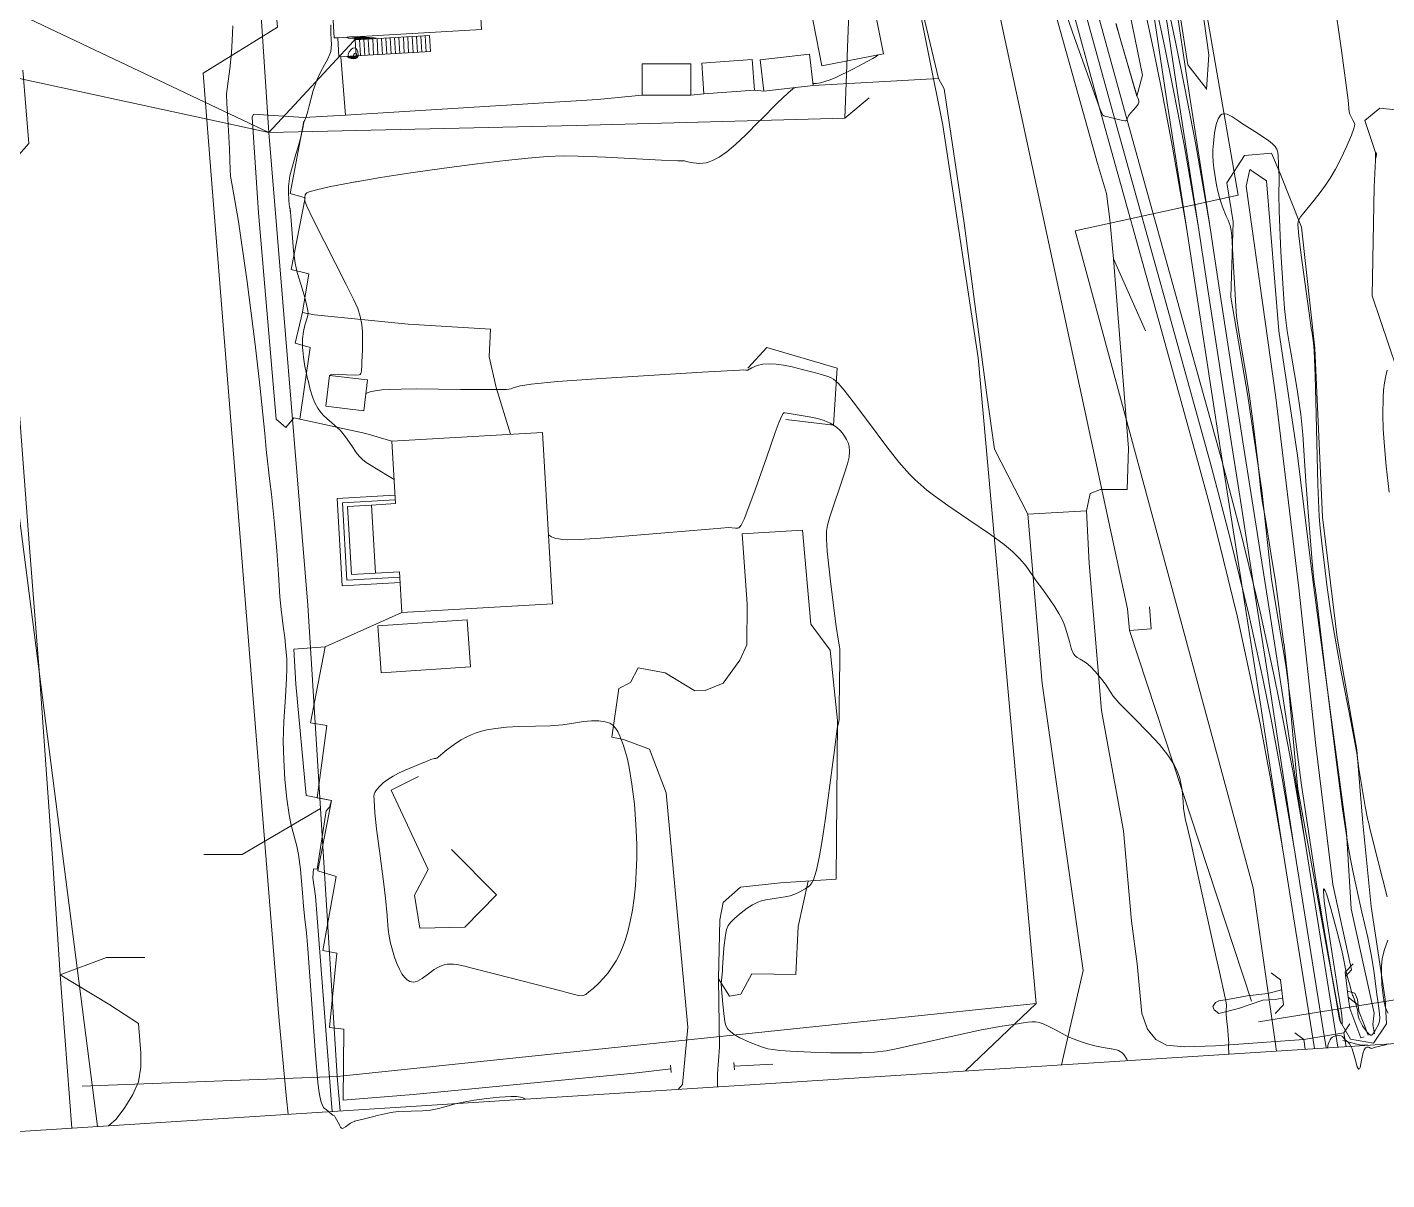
# Model space of a CAD drawing. Header units: metres. Extents: x 1233805 to 1234355, y 654698 to 655114.
# Drawn here: x 1234076.8 to 1234169.8, y 654701.9 to 654780.8 of the extents above; entities that cross this region are included whole.
import ezdxf

# ---------------------------------------------------------------- set-up
doc = ezdxf.new("R2010")
doc.units = ezdxf.units.M

msp = doc.modelspace()

# ---------------------------------------------------------------- linework, layer by layer
at = {"layer": 'ИИ_ВОДОПРОВОДЫ', "lineweight": 0}
msp.add_lwpolyline([(1234081.644, 654705.568), (1234070.764, 654790.266), (1234046.966, 654859.039), (1234040.104, 654881.715), (1234023.378, 655065.709), (1234024.557, 655086.806)], dxfattribs=at)
at = {"layer": 'ИИ_ГИДРОГРАФИЯ', "lineweight": 0, "elevation": 5.191}
msp.add_lwpolyline([(1234167.014, 654715.831), (1234167.412, 654716.284), (1234167.36, 654716.607), (1234166.143, 654722.113), (1234164.976, 654731.638), (1234163.811, 654742.388), (1234162.235, 654755.44), (1234160.213, 654769.898), (1234160.473, 654771.042), (1234161.596, 654770.267), (1234162.446, 654759.987), (1234163.733, 654751.478), (1234164.789, 654742.786), (1234167.084, 654725.711), (1234167.402, 654720.453), (1234168.96, 654713.325), (1234168.888, 654712.54), (1234169.003, 654711.917)], dxfattribs=at)
at = {"layer": 'ИИ_ГИДРОГРАФИЯ', "lineweight": 0}
for points in [[(1234162.636, 654714.927), (1234161.707, 654714.672), (1234160.281, 654714.508), (1234159.199, 654714.309), (1234158.354, 654714.16), (1234158.113, 654714.054), (1234157.929, 654713.784), (1234158.021, 654713.55), (1234158.347, 654713.288), (1234159.688, 654713.628), (1234161.351, 654714.217), (1234162.21, 654714.253), (1234162.706, 654714.343)], [(1234167.135, 654714.817), (1234167.655, 654714.681), (1234167.82, 654714.244), (1234167.929, 654713.464), (1234168.263, 654712.597), (1234168.566, 654711.826)]]:
    msp.add_lwpolyline(points, dxfattribs=at)
at = {"layer": 'ИИ_ГОРИЗОНТАЛИ_ОСН', "lineweight": 0}
for points, elevation in [([(1234151.313, 654780.991), (1234151.555, 654780.164), (1234151.878, 654779.05), (1234152.51, 654776.872), (1234152.759, 654776.037), (1234152.759, 654776.036), (1234152.762, 654776.029), (1234152.807, 654775.932), (1234152.809, 654775.927), (1234152.856, 654775.813), (1234152.874, 654775.711), (1234152.864, 654775.608), (1234152.826, 654775.507), (1234152.716, 654775.35), (1234152.505, 654775.122), (1234152.295, 654774.895), (1234152.17, 654774.706), (1234152.087, 654774.496), (1234152.076, 654774.459), (1234152.044, 654774.394), (1234151.994, 654774.365), (1234151.906, 654774.361), (1234151.762, 654774.383), (1234151.126, 654774.537), (1234150.761, 654774.629), (1234150.606, 654774.663), (1234150.47, 654774.699), (1234150.408, 654774.75), (1234150.237, 654775.135), (1234149.721, 654776.532), (1234148.338, 654780.433), (1234147.777, 654782.101)], 5.5), ([(1234090.907, 654780.868), (1234090.869, 654779.849), (1234090.813, 654779.004), (1234090.699, 654777.91), (1234090.53, 654776.725), (1234090.529, 654776.72), (1234090.471, 654776.219), (1234090.496, 654775.521), (1234090.532, 654774.917), (1234090.665, 654772.452), (1234090.69, 654771.677), (1234090.714, 654771.026), (1234090.755, 654770.581), (1234090.885, 654769.82), (1234091.287, 654767.483), (1234091.89, 654763.342), (1234092.442, 654759.054), (1234092.753, 654756.278), (1234093.084, 654752.98), (1234093.191, 654751.884), (1234093.435, 654749.686), (1234093.537, 654748.825), (1234093.752, 654746.781), (1234093.913, 654744.954), (1234094.019, 654743.348), (1234094.126, 654741.792), (1234094.214, 654740.943), (1234094.356, 654739.797), (1234094.453, 654739.027), (1234094.54, 654738.23), (1234094.587, 654737.558), (1234094.602, 654736.894), (1234094.585, 654736.209), (1234094.5, 654734.962), (1234094.386, 654733.277), (1234094.352, 654731.907), (1234094.381, 654730.645), (1234094.464, 654729.299), (1234094.595, 654727.988), (1234094.758, 654726.876), (1234094.904, 654726.177), (1234095.108, 654725.422), (1234095.29, 654724.749), (1234095.406, 654724.17), (1234095.533, 654723.137), (1234095.659, 654721.542), (1234095.727, 654720.636), (1234095.827, 654719.741), (1234095.937, 654718.816), (1234096.039, 654717.731), (1234096.364, 654713.312), (1234096.568, 654710.46), (1234096.726, 654708.6), (1234096.79, 654708.038), (1234096.855, 654707.633), (1234096.927, 654707.308), (1234097.006, 654707.062), (1234097.108, 654706.857), (1234097.175, 654706.804), (1234097.288, 654706.723), (1234097.459, 654706.578), (1234097.661, 654706.409), (1234097.75, 654706.349), (1234097.816, 654706.325), (1234097.819, 654706.324), (1234097.852, 654706.301), (1234097.914, 654706.195), (1234098.192, 654705.672), (1234098.198, 654705.66), (1234098.27, 654705.531), (1234098.324, 654705.467), (1234098.386, 654705.44), (1234098.46, 654705.45), (1234098.616, 654705.535), (1234098.86, 654705.719), (1234098.944, 654705.786), (1234099.08, 654705.874), (1234099.227, 654705.919), (1234099.236, 654705.921), (1234099.808, 654706.058), (1234100.646, 654706.276), (1234100.696, 654706.289), (1234101.505, 654706.486), (1234101.87, 654706.545), (1234102.231, 654706.583), (1234103.107, 654706.613), (1234103.882, 654706.635), (1234104.424, 654706.686), (1234104.882, 654706.774), (1234105.498, 654706.941), (1234106.122, 654707.112), (1234106.651, 654707.235), (1234107.408, 654707.37), (1234108.273, 654707.487), (1234109.146, 654707.573), (1234109.91, 654707.615), (1234110.303, 654707.612), (1234110.582, 654707.576), (1234110.798, 654707.5), (1234110.882, 654707.438)], 4.5), ([(1234097.599, 654780.93), (1234097.599, 654780.305), (1234097.623, 654779.947), (1234097.626, 654779.917), (1234097.648, 654779.613), (1234097.639, 654779.357), (1234097.598, 654779.108), (1234097.524, 654778.867), (1234097.399, 654778.594), (1234097.178, 654778.193), (1234096.875, 654777.638), (1234096.663, 654777.178), (1234096.404, 654776.43), (1234096.125, 654775.381), (1234096.034, 654775.022), (1234095.921, 654774.639), (1234095.82, 654774.408), (1234095.804, 654774.378), (1234095.746, 654774.149), (1234095.711, 654773.964), (1234095.552, 654773.251), (1234095.348, 654772.505), (1234095.221, 654772.087), (1234094.907, 654771.007), (1234094.813, 654770.593), (1234094.751, 654770.225), (1234094.717, 654769.873), (1234094.706, 654769.507), (1234094.736, 654768.902), (1234094.79, 654768.466), (1234094.814, 654768.287), (1234094.822, 654768.23), (1234094.834, 654768.15), (1234094.834, 654768.144), (1234094.836, 654768.131)], 5), ([(1234098.974, 654780.096), (1234098.974, 654780.096)], 7), ([(1234099.129, 654780.105), (1234099.129, 654780.105)], 5.5), ([(1234099.19, 654780.109), (1234099.19, 654780.109)], 7), ([(1234099.21, 654780.11), (1234099.21, 654780.11)], 7.5), ([(1234099.259, 654780.112), (1234099.261, 654780.112), (1234099.261, 654780.112), (1234099.262, 654780.112), (1234099.263, 654780.112), (1234099.264, 654780.112), (1234099.264, 654780.112), (1234099.265, 654780.112), (1234099.266, 654780.112), (1234099.267, 654780.112), (1234099.266, 654780.113), (1234099.263, 654780.113)], 9), ([(1234099.278, 654780.113), (1234099.259, 654780.111)], 8.5), ([(1234099.314, 654780.112), (1234099.259, 654780.111)], 7.5), ([(1234099.333, 654780.112), (1234099.259, 654780.11)], 7), ([(1234099.351, 654780.112), (1234099.259, 654780.11)], 6.5), ([(1234099.387, 654780.112), (1234099.259, 654780.108)], 5.5), ([(1234099.26, 654780.088), (1234099.3, 654780.087), (1234099.3, 654780.087), (1234099.339, 654780.089), (1234099.366, 654780.091), (1234099.379, 654780.091), (1234099.383, 654780.092), (1234099.418, 654780.093), (1234099.459, 654780.096), (1234099.459, 654780.096), (1234099.473, 654780.098), (1234099.453, 654780.101), (1234099.278, 654780.113)], 8.5), ([(1234099.263, 654780.039), (1234099.379, 654780.036), (1234099.379, 654780.036), (1234099.494, 654780.043), (1234099.571, 654780.047), (1234099.61, 654780.049), (1234099.621, 654780.05), (1234099.725, 654780.056), (1234099.842, 654780.062), (1234099.843, 654780.062), (1234099.885, 654780.068), (1234099.827, 654780.078), (1234099.314, 654780.112)], 7.5), ([(1234099.265, 654780.015), (1234099.418, 654780.011), (1234099.418, 654780.011), (1234099.572, 654780.02), (1234099.673, 654780.026), (1234099.725, 654780.029), (1234099.741, 654780.029), (1234099.879, 654780.037), (1234100.034, 654780.046), (1234100.035, 654780.046), (1234100.091, 654780.053), (1234100.014, 654780.066), (1234099.333, 654780.112)], 7), ([(1234099.266, 654779.99), (1234099.457, 654779.986), (1234099.458, 654779.986), (1234099.649, 654779.997), (1234099.776, 654780.004), (1234099.84, 654780.008), (1234099.86, 654780.009), (1234100.032, 654780.018), (1234100.226, 654780.029), (1234100.227, 654780.029), (1234100.297, 654780.038), (1234100.201, 654780.055), (1234099.351, 654780.112)], 6.5), ([(1234099.269, 654779.942), (1234099.536, 654779.936), (1234099.537, 654779.936), (1234099.804, 654779.951), (1234099.981, 654779.961), (1234100.071, 654779.966), (1234100.098, 654779.967), (1234100.339, 654779.981), (1234100.61, 654779.996), (1234100.611, 654779.996), (1234100.709, 654780.008), (1234100.575, 654780.032), (1234099.964, 654780.086), (1234099.387, 654780.112)], 5.5), ([(1234099.309, 654779.239), (1234099.309, 654779.239)], 6.5), ([(1234098.728, 654778.768), (1234098.827, 654778.679), (1234098.987, 654778.621), (1234099.176, 654778.607), (1234099.312, 654778.634), (1234099.41, 654778.696), (1234099.469, 654778.794), (1234099.472, 654778.811)], 5.5), ([(1234098.901, 654778.778), (1234098.971, 654778.714), (1234099.086, 654778.673), (1234099.221, 654778.663), (1234099.318, 654778.682), (1234099.388, 654778.727), (1234099.431, 654778.797), (1234099.433, 654778.808)], 6.5), ([(1234098.987, 654778.783), (1234099.043, 654778.732), (1234099.135, 654778.699), (1234099.243, 654778.691), (1234099.321, 654778.706), (1234099.378, 654778.742), (1234099.412, 654778.798), (1234099.413, 654778.807)], 7), ([(1234099.073, 654778.788), (1234099.115, 654778.75), (1234099.184, 654778.725), (1234099.266, 654778.719), (1234099.325, 654778.73), (1234099.367, 654778.757), (1234099.392, 654778.799), (1234099.394, 654778.806)], 7.5), ([(1234099.251, 654778.798), (1234099.259, 654778.785), (1234099.311, 654778.774), (1234099.345, 654778.787), (1234099.351, 654778.804)], 8.5), ([(1234099.332, 654778.803), (1234099.333, 654778.802), (1234099.334, 654778.803)], 9), ([(1234135.039, 654778.876), (1234135.029, 654778.864), (1234134.897, 654778.765), (1234134.672, 654778.631), (1234133.311, 654777.895), (1234132.154, 654777.333), (1234131.754, 654777.167), (1234131.399, 654777.043), (1234131.091, 654776.961), (1234130.819, 654776.918), (1234130.581, 654776.92)], 5.5), ([(1234129.397, 654776.64), (1234129.338, 654776.618), (1234129.216, 654776.551), (1234128.862, 654776.261), (1234128.169, 654775.594), (1234126.989, 654774.41), (1234126.913, 654774.332), (1234125.982, 654773.401), (1234125.287, 654772.749), (1234124.687, 654772.243), (1234124.178, 654771.884), (1234123.72, 654771.643), (1234123.495, 654771.559), (1234123.273, 654771.498), (1234123.055, 654771.461), (1234122.839, 654771.446), (1234122.624, 654771.455), (1234122.393, 654771.486), (1234122.033, 654771.565), (1234121.793, 654771.614), (1234121.345, 654771.634), (1234120.22, 654771.675), (1234116.394, 654771.867), (1234115.819, 654771.897), (1234114.531, 654771.954), (1234113.522, 654771.958), (1234112.412, 654771.912), (1234111.11, 654771.81), (1234109.547, 654771.647), (1234107.606, 654771.416), (1234105.352, 654771.124), (1234103.082, 654770.81), (1234100.998, 654770.493), (1234099.334, 654770.193), (1234099.264, 654770.18), (1234099.054, 654770.14), (1234097.501, 654769.837), (1234096.615, 654769.644), (1234096.117, 654769.5), (1234095.976, 654769.438), (1234095.895, 654769.376), (1234095.848, 654769.296), (1234095.847, 654769.294), (1234095.846, 654769.289), (1234095.82, 654769.115), (1234095.831, 654768.892), (1234095.864, 654768.762), (1234095.959, 654768.533), (1234096.4, 654767.611), (1234098.663, 654763.156), (1234098.676, 654763.13), (1234099.18, 654762.127), (1234099.45, 654761.514), (1234099.624, 654760.975), (1234099.726, 654760.422), (1234099.767, 654759.936), (1234099.783, 654759.357), (1234099.774, 654758.691), (1234099.738, 654757.853), (1234099.731, 654757.707), (1234099.728, 654757.646), (1234099.701, 654757.251), (1234099.649, 654757.071), (1234099.604, 654757.019), (1234099.541, 654756.984), (1234099.325, 654756.959), (1234098.681, 654756.99), (1234098.122, 654757.021), (1234097.795, 654757.019), (1234097.6, 654756.981), (1234097.546, 654756.948)], 5.5), ([(1234166.778, 654712.561), (1234166.706, 654712.631), (1234166.696, 654712.645), (1234166.694, 654712.647), (1234166.639, 654712.752), (1234166.584, 654712.975), (1234166.415, 654713.961), (1234166.415, 654713.961), (1234165.95, 654716.543), (1234165.871, 654716.982), (1234164.245, 654725.925), (1234163.794, 654728.412), (1234163.76, 654728.651), (1234163.622, 654730.102), (1234163.183, 654734.902), (1234163.078, 654736.054), (1234162.984, 654737.077), (1234162.808, 654738.505), (1234162.803, 654738.545), (1234162.801, 654738.561), (1234162.213, 654742.843), (1234161.913, 654744.79), (1234161.554, 654746.973), (1234161.315, 654748.362), (1234161.311, 654748.384), (1234161.219, 654749.017), (1234161.14, 654749.742), (1234161.004, 654751.016), (1234160.721, 654753.477), (1234160.444, 654755.525), (1234160.217, 654756.96), (1234159.9, 654758.813), (1234159.709, 654759.927), (1234159.559, 654760.981), (1234159.483, 654762.056), (1234159.482, 654762.085), (1234159.313, 654765.161), (1234159.311, 654765.183), (1234159.311, 654765.19), (1234159.237, 654766.485), (1234159.19, 654766.859), (1234159.111, 654767.203), (1234158.981, 654767.563), (1234158.856, 654767.847), (1234158.592, 654768.469), (1234158.406, 654769.017), (1234158.293, 654769.453), (1234158.187, 654769.958), (1234158.009, 654771.114), (1234157.962, 654771.58), (1234157.941, 654771.976), (1234157.945, 654772.377), (1234157.972, 654772.832), (1234158.052, 654773.539), (1234158.162, 654774.1), (1234158.302, 654774.504), (1234158.382, 654774.646), (1234158.468, 654774.748), (1234158.559, 654774.809), (1234158.662, 654774.839), (1234158.779, 654774.838), (1234158.912, 654774.807), (1234159.227, 654774.656), (1234159.717, 654774.336), (1234159.9, 654774.212), (1234160.802, 654773.626), (1234161.738, 654773.012), (1234162.015, 654772.797), (1234162.194, 654772.613), (1234162.305, 654772.432), (1234162.37, 654772.217), (1234162.406, 654771.917), (1234162.42, 654771.47), (1234162.425, 654771.241), (1234162.445, 654770.964), (1234162.466, 654770.541), (1234162.462, 654770.307), (1234162.452, 654769.358), (1234162.476, 654768.19), (1234162.596, 654765.411), (1234162.766, 654762.518), (1234162.844, 654761.52), (1234162.926, 654760.732), (1234163.029, 654759.992), (1234163.187, 654759.042), (1234163.299, 654758.409), (1234163.712, 654755.993), (1234163.961, 654754.269), (1234164.099, 654752.894), (1234164.215, 654751.101), (1234164.298, 654749.703), (1234164.475, 654747.317), (1234164.74, 654744.201), (1234164.852, 654742.98), (1234164.912, 654742.507), (1234164.928, 654742.408), (1234165.097, 654741.202), (1234165.257, 654739.804), (1234165.565, 654737.111), (1234166.324, 654731.008), (1234166.808, 654727.303), (1234167.17, 654724.876), (1234167.35, 654723.846), (1234167.547, 654722.834), (1234168.039, 654720.633), (1234168.135, 654720.228), (1234168.536, 654718.492), (1234168.788, 654717.218), (1234168.968, 654716.071), (1234169.159, 654714.592), (1234169.212, 654714.164), (1234169.305, 654713.47), (1234169.359, 654713.007), (1234169.341, 654712.769), (1234169.261, 654712.54), (1234169.064, 654712.181), (1234169.029, 654712.123), (1234168.971, 654712.018), (1234168.936, 654711.955), (1234168.858, 654711.851), (1234168.788, 654711.805), (1234168.717, 654711.817), (1234168.627, 654711.886), (1234168.625, 654711.887), (1234168.62, 654711.892), (1234168.501, 654712.02), (1234168.43, 654712.114), (1234168.305, 654712.274), (1234168.266, 654712.316), (1234168.169, 654712.45), (1234167.949, 654712.901), (1234167.897, 654713.036), (1234167.876, 654713.152), (1234167.863, 654713.271), (1234167.843, 654713.445), (1234167.785, 654713.704), (1234167.624, 654714.23), (1234167.526, 654714.489), (1234167.497, 654714.559), (1234167.426, 654714.807), (1234167.425, 654714.808), (1234167.285, 654715.333), (1234167.242, 654715.473), (1234167.064, 654716.117), (1234166.825, 654717.279), (1234166.824, 654717.283), (1234166.744, 654717.7), (1234166.419, 654718.947), (1234166.004, 654720.475), (1234165.722, 654721.408), (1234165.623, 654721.677), (1234165.553, 654721.811), (1234165.528, 654721.827), (1234165.511, 654721.809), (1234165.5, 654721.671), (1234165.56, 654720.985), (1234165.73, 654719.723), (1234166.419, 654715.339), (1234166.469, 654715.029), (1234166.74, 654713.338), (1234166.791, 654712.919), (1234166.786, 654712.838), (1234166.779, 654712.71), (1234166.782, 654712.641), (1234166.778, 654712.561)], 5.5), ([(1234169.121, 654772.106), (1234169.095, 654772.217), (1234169.075, 654772.211), (1234169.061, 654772.161), (1234169.054, 654771.95), (1234169.075, 654771.802), (1234169.107, 654771.902), (1234169.121, 654772.106)], 6.5), ([(1234094.832, 654768.392), (1234094.872, 654767.839), (1234095.061, 654765.466), (1234095.162, 654764.621), (1234095.307, 654763.977), (1234095.549, 654763.191), (1234095.779, 654762.447), (1234095.919, 654761.918), (1234096.038, 654761.374), (1234096.064, 654761.173), (1234096.007, 654760.955), (1234096.005, 654760.948), (1234095.834, 654760.382), (1234095.727, 654759.947), (1234095.661, 654759.448), (1234095.673, 654758.873), (1234095.737, 654758.194), (1234095.824, 654757.558), (1234095.911, 654757.173), (1234096.022, 654756.723), (1234096.05, 654756.599), (1234096.197, 654755.978), (1234096.346, 654755.486), (1234096.518, 654755.061), (1234096.71, 654754.707), (1234096.879, 654754.472), (1234097.085, 654754.238), (1234097.331, 654754.001), (1234097.681, 654753.699), (1234098.238, 654753.197), (1234098.608, 654752.756), (1234099.032, 654752.126), (1234099.332, 654751.675), (1234099.542, 654751.414), (1234099.766, 654751.193), (1234100.023, 654750.991), (1234100.357, 654750.776), (1234100.737, 654750.553), (1234101.718, 654749.971), (1234101.933, 654749.836)], 5), ([(1234100.01, 654755.717), (1234100.295, 654755.818), (1234100.639, 654755.892), (1234101.087, 654755.949), (1234101.643, 654755.988), (1234102.428, 654756.012), (1234103.463, 654756.021), (1234106.47, 654755.992), (1234107.253, 654755.981), (1234108.345, 654755.975), (1234108.891, 654755.989), (1234108.915, 654755.991), (1234109.055, 654755.988), (1234109.221, 654755.98), (1234109.628, 654755.989), (1234109.934, 654756.038), (1234110.084, 654756.089), (1234110.319, 654756.169), (1234110.578, 654756.234), (1234111.298, 654756.35), (1234113.1, 654756.52), (1234116.442, 654756.752), (1234123.001, 654757.169), (1234125.557, 654757.316), (1234125.855, 654757.323), (1234125.992, 654757.31), (1234126.019, 654757.303), (1234126.114, 654757.295), (1234126.139, 654757.312), (1234126.409, 654757.472), (1234126.769, 654757.62), (1234127.158, 654757.709), (1234127.592, 654757.743), (1234128.068, 654757.722), (1234128.56, 654757.653), (1234129.157, 654757.532), (1234129.855, 654757.362), (1234130.766, 654757.115), (1234131.076, 654757.029), (1234131.167, 654757.004), (1234131.672, 654756.85), (1234131.839, 654756.775), (1234131.99, 654756.684), (1234132.146, 654756.562), (1234132.311, 654756.406), (1234132.721, 654755.936), (1234133.342, 654755.136), (1234134.372, 654753.748), (1234135.628, 654752.061), (1234136.465, 654751.001), (1234137.186, 654750.196), (1234137.561, 654749.824), (1234137.955, 654749.464), (1234138.378, 654749.107), (1234138.838, 654748.745), (1234139.798, 654748.051), (1234141.245, 654747.068), (1234142.735, 654746.054), (1234143.663, 654745.372), (1234144.247, 654744.879), (1234144.738, 654744.391), (1234145.158, 654743.891), (1234145.629, 654743.233), (1234145.857, 654742.904), (1234146.297, 654742.3), (1234146.788, 654741.624), (1234147.13, 654741.12), (1234147.409, 654740.664), (1234147.625, 654740.25), (1234147.763, 654739.931), (1234147.887, 654739.587), (1234148.124, 654738.741), (1234148.242, 654738.298), (1234148.336, 654738.038), (1234148.422, 654737.886), (1234148.528, 654737.762), (1234148.659, 654737.659), (1234148.86, 654737.542), (1234149.092, 654737.407), (1234149.278, 654737.277), (1234149.564, 654737.026), (1234149.895, 654736.683), (1234150.255, 654736.263), (1234150.587, 654735.832), (1234150.92, 654735.314), (1234151.11, 654735.013), (1234151.53, 654734.529), (1234152.446, 654733.607), (1234152.538, 654733.516), (1234153.541, 654732.506), (1234154.279, 654731.693), (1234154.863, 654730.958), (1234155.093, 654730.622), (1234155.283, 654730.306), (1234155.424, 654730.033), (1234155.545, 654729.755), (1234155.646, 654729.47), (1234155.729, 654729.177), (1234155.84, 654728.567), (1234155.904, 654727.79), (1234155.936, 654727.341), (1234156.042, 654726.626), (1234156.266, 654725.706), (1234156.437, 654725.039), (1234156.827, 654723.221), (1234157.219, 654721.346), (1234158.167, 654717.125), (1234158.388, 654716.157), (1234158.779, 654714.379), (1234158.788, 654714.334), (1234158.8, 654714.276), (1234158.862, 654713.888), (1234158.851, 654713.462), (1234158.85, 654713.446), (1234158.845, 654713.24), (1234158.864, 654712.958), (1234158.95, 654712.158), (1234158.991, 654711.793), (1234159.026, 654711.274), (1234159.015, 654711.21), (1234158.997, 654711.011), (1234159.032, 654710.547), (1234159.035, 654710.518)], 5.5), ([(1234169.854, 654757.308), (1234169.76, 654756.909), (1234169.681, 654756.449), (1234169.62, 654755.948), (1234169.579, 654755.412), (1234169.553, 654754.263), (1234169.587, 654753.263), (1234169.67, 654752.09), (1234169.801, 654750.745), (1234170.004, 654748.969)], 6.5), ([(1234112.494, 654746.044), (1234112.707, 654745.915), (1234112.929, 654745.823), (1234113.173, 654745.757), (1234113.45, 654745.715), (1234113.773, 654745.695), (1234114.602, 654745.712), (1234116.054, 654745.817), (1234122.665, 654746.363), (1234123.754, 654746.457), (1234124.797, 654746.535), (1234125.287, 654746.5), (1234125.359, 654746.492), (1234125.444, 654746.492), (1234125.512, 654746.522), (1234125.585, 654746.593), (1234125.665, 654746.709), (1234125.869, 654747.116), (1234126.14, 654747.777), (1234126.632, 654749.116), (1234127.424, 654751.376), (1234128.008, 654753.043), (1234128.272, 654753.761), (1234128.444, 654754.171), (1234128.553, 654754.352), (1234128.598, 654754.383), (1234128.652, 654754.387), (1234128.821, 654754.358), (1234129.497, 654754.247), (1234129.631, 654754.229), (1234130.334, 654754.121), (1234130.884, 654754.002), (1234131.361, 654753.855), (1234131.76, 654753.681), (1234131.995, 654753.543), (1234132.213, 654753.383), (1234132.414, 654753.202), (1234132.594, 654753.003), (1234132.751, 654752.789), (1234132.881, 654752.563), (1234132.982, 654752.33), (1234133.05, 654752.097), (1234133.092, 654751.736), (1234133.057, 654751.346), (1234132.947, 654750.892), (1234132.716, 654750.185), (1234132.692, 654750.115), (1234131.742, 654747.265), (1234131.579, 654746.713), (1234131.513, 654746.285), (1234131.508, 654745.744), (1234131.565, 654744.935), (1234131.809, 654742.666), (1234132.174, 654739.767), (1234132.321, 654738.762), (1234132.403, 654738.373), (1234132.405, 654738.37), (1234132.418, 654738.252), (1234132.413, 654737.699), (1234132.411, 654737.499), (1234132.378, 654734.262), (1234132.381, 654733.404), (1234132.381, 654733.379), (1234132.358, 654733.305), (1234132.345, 654733.274), (1234132.251, 654732.782), (1234132.053, 654731.307), (1234131.947, 654730.47), (1234131.426, 654726.504), (1234131.22, 654725.125), (1234131.041, 654724.078), (1234130.827, 654723.102), (1234130.72, 654722.739), (1234130.61, 654722.448), (1234130.499, 654722.23), (1234130.378, 654722.062), (1234130.242, 654721.935), (1234130.055, 654721.815), (1234129.692, 654721.621), (1234129.355, 654721.47), (1234129.019, 654721.354), (1234128.682, 654721.27), (1234128.098, 654721.182), (1234127.357, 654721.066), (1234127.074, 654720.993), (1234126.818, 654720.904), (1234126.458, 654720.731), (1234126.078, 654720.493), (1234125.68, 654720.193), (1234125.235, 654719.808), (1234124.956, 654719.537), (1234124.795, 654719.312), (1234124.68, 654719.033), (1234124.595, 654718.651), (1234124.492, 654717.781), (1234124.397, 654716.411), (1234124.387, 654716.241), (1234124.326, 654715.532), (1234124.325, 654715.528), (1234124.313, 654715.369), (1234124.333, 654714.978), (1234124.419, 654713.944), (1234124.511, 654713.083), (1234124.56, 654712.757), (1234124.612, 654712.536), (1234124.677, 654712.377), (1234124.772, 654712.234), (1234124.916, 654712.077), (1234125.094, 654711.929), (1234125.312, 654711.782), (1234125.574, 654711.637), (1234126.285, 654711.315), (1234127.142, 654710.993), (1234127.494, 654710.888), (1234127.837, 654710.824), (1234128.309, 654710.774), (1234129.046, 654710.726), (1234130.435, 654710.66), (1234131.789, 654710.616), (1234132.959, 654710.601), (1234133.92, 654710.613), (1234134.799, 654710.661), (1234135.591, 654710.752), (1234136.378, 654710.892), (1234137.492, 654711.142), (1234137.628, 654711.173), (1234140.235, 654711.771), (1234141.999, 654712.152), (1234143.356, 654712.408), (1234144.605, 654712.601), (1234144.816, 654712.63), (1234145.28, 654712.696), (1234145.282, 654712.696), (1234145.558, 654712.725), (1234145.811, 654712.719), (1234146.067, 654712.677), (1234146.323, 654712.6), (1234146.682, 654712.439), (1234147.219, 654712.146), (1234148.044, 654711.707), (1234148.446, 654711.532), (1234148.885, 654711.37), (1234149.36, 654711.221), (1234149.868, 654711.087), (1234150.432, 654710.965), (1234150.989, 654710.884), (1234151, 654710.882), (1234151.346, 654710.818), (1234151.482, 654710.766), (1234151.606, 654710.696), (1234151.726, 654710.603), (1234151.84, 654710.487), (1234152.052, 654710.183), (1234152.107, 654710.074)], 5), ([(1234101.697, 654718.113), (1234101.821, 654717.621), (1234101.967, 654717.144), (1234102.127, 654716.71), (1234102.297, 654716.33), (1234102.47, 654716.018), (1234102.646, 654715.772), (1234102.823, 654715.594), (1234103, 654715.486), (1234103.12, 654715.452), (1234103.246, 654715.444), (1234103.381, 654715.464), (1234103.526, 654715.512), (1234103.846, 654715.684), (1234104.294, 654716.011), (1234104.682, 654716.298), (1234104.966, 654716.471), (1234105.157, 654716.557), (1234105.354, 654716.62), (1234105.559, 654716.661), (1234105.772, 654716.679), (1234105.989, 654716.676), (1234106.219, 654716.652), (1234106.772, 654716.532), (1234106.779, 654716.53), (1234107.265, 654716.406), (1234108.8, 654716.015), (1234113.44, 654714.819), (1234113.755, 654714.737), (1234114.537, 654714.537), (1234114.743, 654714.501), (1234114.873, 654714.521), (1234115.038, 654714.606), (1234115.264, 654714.768), (1234115.554, 654715.011), (1234115.924, 654715.355), (1234116.258, 654715.71), (1234116.568, 654716.086), (1234116.853, 654716.483), (1234117.113, 654716.903), (1234117.346, 654717.342), (1234117.554, 654717.802), (1234117.735, 654718.28), (1234117.925, 654718.904), (1234118.091, 654719.598), (1234118.232, 654720.358), (1234118.348, 654721.178), (1234118.437, 654722.055), (1234118.497, 654722.973), (1234118.528, 654723.92), (1234118.529, 654724.875), (1234118.479, 654726.236), (1234118.369, 654727.613), (1234118.2, 654728.982), (1234117.983, 654730.255), (1234117.866, 654730.796), (1234117.749, 654731.248), (1234117.629, 654731.622), (1234117.477, 654732.005), (1234117.426, 654732.13), (1234117.388, 654732.223), (1234117.232, 654732.581), (1234117.084, 654732.824), (1234116.905, 654733.013), (1234116.691, 654733.151), (1234116.362, 654733.26), (1234115.941, 654733.319), (1234115.44, 654733.323), (1234114.896, 654733.272), (1234114.35, 654733.178), (1234113.482, 654733.037), (1234112.613, 654732.968), (1234111.611, 654732.946), (1234110.474, 654732.923), (1234109.631, 654732.878), (1234108.9, 654732.802), (1234108.277, 654732.693), (1234107.91, 654732.601), (1234107.551, 654732.487), (1234107.199, 654732.35), (1234106.856, 654732.193), (1234106.523, 654732.015), (1234106.196, 654731.814), (1234105.875, 654731.592), (1234105.535, 654731.331), (1234104.976, 654730.856), (1234104.859, 654730.757), (1234104.8, 654730.733), (1234104.733, 654730.737), (1234104.685, 654730.741), (1234104.451, 654730.661), (1234104.038, 654730.498), (1234103.909, 654730.448), (1234102.692, 654729.953), (1234102.234, 654729.739), (1234101.86, 654729.54), (1234101.507, 654729.315), (1234101.191, 654729.071), (1234100.916, 654728.81), (1234100.688, 654728.537), (1234100.609, 654728.419), (1234100.569, 654728.329), (1234100.558, 654728.097), (1234100.562, 654728.011), (1234100.566, 654727.892), (1234100.615, 654727.02), (1234100.728, 654725.937), (1234100.979, 654724.071), (1234101.217, 654722.318), (1234101.353, 654721.178), (1234101.457, 654719.997), (1234101.459, 654719.96), (1234101.539, 654719.053), (1234101.606, 654718.576), (1234101.697, 654718.113)], 5)]:
    msp.add_lwpolyline(points, dxfattribs=dict(at, elevation=elevation))
at = {"layer": 'ИИ_ГОРИЗОНТАЛИ_УТОЛЩ', "lineweight": 0}
for points, elevation in [([(1234166.194, 654783.011), (1234166.761, 654779.015), (1234167.187, 654775.779), (1234167.238, 654775.233), (1234167.265, 654774.966), (1234167.305, 654774.809), (1234167.51, 654774.408), (1234167.602, 654774.243), (1234167.645, 654774.124), (1234167.635, 654773.991), (1234167.568, 654773.773), (1234167.415, 654773.384), (1234167.057, 654772.544), (1234166.693, 654771.766), (1234166.329, 654771.065), (1234165.969, 654770.447), (1234165.647, 654769.957), (1234165.282, 654769.451), (1234164.876, 654768.932), (1234164.367, 654768.322), (1234164.151, 654768.065), (1234163.932, 654767.786), (1234163.815, 654767.598), (1234163.766, 654767.45), (1234163.759, 654767.263), (1234163.815, 654766.5), (1234163.974, 654765.18), (1234164.693, 654760.041), (1234164.698, 654760.005), (1234164.812, 654759.185), (1234164.866, 654758.653), (1234164.931, 654756.915), (1234164.973, 654755.206), (1234165.123, 654749.49), (1234165.219, 654747.297), (1234165.283, 654746.493), (1234165.387, 654745.48), (1234165.754, 654742.442), (1234165.958, 654741.008), (1234166.179, 654739.61), (1234166.682, 654736.792), (1234167.393, 654733.172), (1234167.443, 654732.924), (1234167.746, 654731.363), (1234167.746, 654731.358), (1234167.775, 654731.116), (1234167.93, 654730.061), (1234168.355, 654727.461), (1234168.543, 654726.526), (1234168.556, 654726.473), (1234168.618, 654726.184), (1234168.643, 654726.062), (1234168.938, 654724.867), (1234169.863, 654721.267)], 6), ([(1234099.369, 654780.112), (1234098.892, 654780.1), (1234098.735, 654780.08), (1234098.676, 654780.057), (1234098.803, 654780.014), (1234099.157, 654779.969), (1234099.497, 654779.961), (1234099.497, 654779.961), (1234099.726, 654779.974), (1234099.879, 654779.982), (1234099.956, 654779.987), (1234099.979, 654779.988), (1234100.186, 654780), (1234100.418, 654780.012), (1234100.419, 654780.012), (1234100.503, 654780.023), (1234100.388, 654780.043), (1234099.863, 654780.09), (1234099.369, 654780.112)], 6), ([(1234099.296, 654780.113), (1234099.062, 654780.094), (1234099.225, 654780.064), (1234099.339, 654780.062), (1234099.339, 654780.062), (1234099.417, 654780.066), (1234099.468, 654780.069), (1234099.494, 654780.07), (1234099.502, 654780.071), (1234099.572, 654780.075), (1234099.65, 654780.079), (1234099.651, 654780.079), (1234099.679, 654780.083), (1234099.64, 654780.089), (1234099.296, 654780.113)], 8), ([(1234098.787, 654778.871), (1234098.814, 654778.773), (1234098.899, 654778.697), (1234099.037, 654778.647), (1234099.199, 654778.635), (1234099.315, 654778.658), (1234099.399, 654778.712), (1234099.45, 654778.796), (1234099.468, 654778.91), (1234099.447, 654779.081), (1234099.387, 654779.233), (1234099.305, 654779.326), (1234099.208, 654779.353), (1234099.121, 654779.328), (1234099.023, 654779.264), (1234098.859, 654779.073), (1234098.806, 654778.965), (1234098.787, 654778.871)], 6), ([(1234099.149, 654778.826), (1234099.158, 654778.793), (1234099.187, 654778.767), (1234099.288, 654778.746), (1234099.356, 654778.772), (1234099.379, 654778.839), (1234099.352, 654778.948), (1234099.324, 654778.98), (1234099.291, 654778.989), (1234099.229, 654778.959), (1234099.174, 654778.894), (1234099.149, 654778.826)], 8), ([(1234169.898, 654718.323), (1234169.652, 654717.611), (1234169.52, 654717.034), (1234169.469, 654716.528), (1234169.463, 654715.945), (1234169.501, 654715.289), (1234169.585, 654714.526), (1234169.652, 654714.065), (1234169.717, 654713.767), (1234169.805, 654713.53), (1234169.931, 654713.309)], 6), ([(1234169.939, 654711.228), (1234169.742, 654711.156), (1234169.161, 654711.007), (1234169.066, 654710.985), (1234168.785, 654710.907), (1234168.777, 654710.903), (1234168.725, 654710.932), (1234168.724, 654710.933), (1234168.66, 654710.976), (1234168.574, 654711.002), (1234168.465, 654710.999), (1234168.373, 654710.937), (1234168.293, 654710.813), (1234168.224, 654710.626), (1234168.113, 654710.11), (1234168.002, 654709.607), (1234167.956, 654709.502), (1234167.911, 654709.478), (1234167.866, 654709.529), (1234167.813, 654709.653), (1234167.662, 654710.182), (1234167.46, 654710.872), (1234167.375, 654711.072), (1234167.28, 654711.231), (1234167.176, 654711.352), (1234167.048, 654711.452), (1234166.995, 654711.49), (1234166.887, 654711.62), (1234166.796, 654711.729), (1234166.714, 654711.77), (1234166.607, 654711.791), (1234166.343, 654711.77), (1234166.221, 654711.734), (1234166.121, 654711.68), (1234166.033, 654711.601), (1234165.955, 654711.497), (1234165.887, 654711.365), (1234165.828, 654711.204), (1234165.773, 654710.949)], 6)]:
    msp.add_lwpolyline(points, dxfattribs=dict(at, elevation=elevation))
at = {"layer": 'ИИ_ДОРОГИ_АД', "lineweight": 0}
for points in [[(1234130.598, 654776.779), (1234139.176, 654777.253), (1234135.701, 654791.83), (1234125.492, 654834.699), (1234118.559, 654832.98), (1234117.581, 654833.58), (1234117.09, 654834.136), (1234116.918, 654834.408), (1234116.673, 654835.145), (1234116.789, 654836.165), (1234117.409, 654836.901), (1234123.319, 654838.39), (1234123.067, 654839.187)], [(1234105.788, 654817.623), (1234105.723, 654818.322), (1234105.4, 654818.508), (1234095.454, 654817.832), (1234095.431, 654817.476), (1234089.084, 654816.977), (1234087.13, 654816.847), (1234086.817, 654816.585), (1234086.504, 654816.098), (1234086.134, 654815.117), (1234085.973, 654814.154), (1234086.052, 654811.883), (1234086.618, 654805.745), (1234090.002, 654804.355), (1234092.001, 654803.554), (1234093.341, 654787.652), (1234093.949, 654780.762), (1234088.881, 654777.62), (1234089.488, 654769.788), (1234091.689, 654742.45), (1234094.052, 654713.066), (1234094.563, 654707.467), (1234094.695, 654706.402)], [(1234146.516, 654784.081), (1234150.041, 654771.441), (1234150.666, 654769.382), (1234150.897, 654767.608), (1234151.142, 654764.927), (1234152.168, 654751.971), (1234152.086, 654749.149), (1234150.241, 654749.149), (1234149.545, 654748.878), (1234149.287, 654747.691), (1234149.485, 654744.069), (1234150.31, 654734.021), (1234151.83, 654725.792), (1234152.363, 654719.609), (1234152.756, 654716.684), (1234153.087, 654713.292), (1234153.459, 654712.216), (1234154.038, 654711.513), (1234154.765, 654711.141), (1234155.983, 654711.024), (1234158.109, 654711.076), (1234164.149, 654711.529)], [(1234098.283, 654778.742), (1234098.619, 654774.739)], [(1234082.405, 654705.616), (1234082.915, 654706.073), (1234083.522, 654706.857), (1234084.066, 654707.746), (1234084.445, 654708.618), (1234084.622, 654709.63), (1234084.622, 654710.594), (1234084.458, 654712.604), (1234082.497, 654713.884), (1234079.091, 654715.935), (1234078.592, 654723.592), (1234077.663, 654736.768), (1234077.005, 654745.182), (1234075.072, 654770.692), (1234076.943, 654772.813), (1234076.537, 654777.828)], [(1234147.575, 654709.785), (1234149.076, 654716.233), (1234146.255, 654735.876), (1234145.292, 654747.45), (1234143.005, 654751.909), (1234142.493, 654755.437), (1234140.924, 654767.353), (1234139.563, 654776.558), (1234139.176, 654777.253)], [(1234101.782, 654752.455), (1234100.002, 654752.967), (1234095.074, 654754.034), (1234094.538, 654753.386), (1234093.864, 654753.947), (1234092.654, 654768.061), (1234092.22, 654774.618), (1234092.32, 654774.807), (1234095.77, 654774.582), (1234098.619, 654774.739), (1234115.837, 654775.829), (1234118.913, 654776.109)], [(1234122.234, 654776.109), (1234123.13, 654776.211)], [(1234126.576, 654776.453), (1234127.231, 654776.389)], [(1234145.292, 654747.45), (1234149.287, 654747.691)], [(1234121.354, 654708.107), (1234121.662, 654708.43), (1234122.02, 654712.373), (1234120.553, 654728.402), (1234119.396, 654731.38), (1234117.632, 654732.047), (1234116.822, 654732.19), (1234117.299, 654735.526), (1234118.109, 654735.938), (1234118.633, 654736.949), (1234120.467, 654736.612), (1234122.507, 654735.377), (1234123.218, 654735.396), (1234124.435, 654735.901), (1234125.58, 654737.475), (1234126.067, 654738.505), (1234126.074, 654741.307), (1234125.744, 654746.1), (1234129.879, 654746.37), (1234130.448, 654739.929), (1234131.767, 654738.161), (1234132.252, 654733.35), (1234132.162, 654722.476), (1234128.357, 654722.236), (1234125.631, 654721.936), (1234124.432, 654720.888), (1234124.216, 654719.705), (1234124.126, 654715.66), (1234124.181, 654710.999), (1234124.049, 654709.159), (1234124.062, 654708.281)], [(1234097.703, 654706.595), (1234097.625, 654707.441), (1234096.559, 654721.323), (1234096.37, 654722.568), (1234096.432, 654723.204), (1234096.677, 654723.174), (1234097.285, 654727.159), (1234097.519, 654727.417), (1234097.641, 654727.859), (1234095.923, 654728.202), (1234095.222, 654735.829), (1234095.075, 654738.226), (1234097.227, 654738.387)], [(1234079.091, 654715.935), (1234079.892, 654705.455)], [(1234166.822, 654711.461), (1234167.956, 654711.147), (1234168.526, 654711.125)]]:
    msp.add_lwpolyline(points, dxfattribs=at)
at = {"layer": 'ИИ_ДОРОГИ_ЖД', "lineweight": 0}
for points in [[(1234089.923, 655090.698), (1234092.962, 655075.716), (1234104.169, 655021.454), (1234108.349, 655001.523), (1234113.329, 654978.025), (1234118.838, 654952.19), (1234121.851, 654938.176), (1234125.471, 654921.436), (1234130.173, 654899.773), (1234133.97, 654882.279), (1234136.006, 654873.053), (1234138.723, 654860.605), (1234141.092, 654849.852), (1234142.897, 654841.711), (1234146.507, 654824.539), (1234147.514, 654819.331), (1234148.75, 654812.755), (1234149.915, 654806.102), (1234151.462, 654797.135), (1234152.708, 654789.316), (1234153.481, 654784.246), (1234154.037, 654780.73), (1234154.77, 654775.879), (1234156.141, 654767.076)], [(1234090.712, 655090.808), (1234093.741, 655075.876), (1234104.948, 655021.616), (1234109.127, 655001.687), (1234114.106, 654978.19), (1234119.616, 654952.357), (1234126.248, 654921.604), (1234130.95, 654899.942), (1234134.747, 654882.449), (1234136.783, 654873.223), (1234139.499, 654860.776), (1234141.869, 654850.023), (1234143.675, 654841.878), (1234147.286, 654824.697), (1234148.295, 654819.48), (1234149.532, 654812.897), (1234150.698, 654806.239), (1234152.247, 654797.266), (1234153.494, 654789.439), (1234154.266, 654784.368), (1234154.823, 654780.852), (1234155.556, 654775.999), (1234156.926, 654767.199)], [(1234091.501, 655090.918), (1234094.52, 655076.035), (1234105.726, 655021.778), (1234109.905, 655001.851), (1234114.884, 654978.356), (1234120.393, 654952.523), (1234127.025, 654921.772), (1234131.726, 654900.11), (1234135.523, 654882.619), (1234137.559, 654873.394), (1234140.276, 654860.946), (1234142.645, 654850.195), (1234144.452, 654842.046), (1234148.065, 654824.854), (1234149.076, 654819.629), (1234150.314, 654813.039), (1234151.481, 654806.375), (1234153.031, 654797.396), (1234154.279, 654789.561), (1234155.052, 654784.49), (1234155.608, 654780.973), (1234156.342, 654776.12), (1234157.71, 654767.332)], [(1234115.345, 654933.295), (1234123.96, 654892.334), (1234127.117, 654878.774), (1234131.214, 654865.054), (1234132.49, 654860.512), (1234134.003, 654855.173), (1234139.822, 654834.577), (1234145.299, 654815.09), (1234150.807, 654794.72), (1234152.267, 654789.42), (1234153.005, 654786.618), (1234153.498, 654784.561), (1234154.057, 654782.147), (1234154.624, 654779.497), (1234155.227, 654776.558), (1234155.964, 654772.714), (1234156.926, 654767.204), (1234157.633, 654762.526), (1234159.204, 654752.284), (1234159.779, 654748.676), (1234160.771, 654742.313), (1234161.916, 654735.004), (1234163.48, 654724.746)], [(1234116.124, 654933.456), (1234124.736, 654892.506), (1234127.886, 654878.978), (1234131.978, 654865.275), (1234133.255, 654860.728), (1234134.768, 654855.389), (1234140.587, 654834.793), (1234146.065, 654815.301), (1234151.574, 654794.929), (1234153.034, 654789.627), (1234153.776, 654786.811), (1234154.272, 654784.743), (1234154.833, 654782.32), (1234155.403, 654779.66), (1234156.006, 654776.712), (1234156.746, 654772.857), (1234157.71, 654767.332), (1234158.419, 654762.646), (1234159.989, 654752.409), (1234160.565, 654748.8), (1234161.557, 654742.436), (1234162.702, 654735.126), (1234164.266, 654724.866)], [(1234114.566, 654933.135), (1234123.184, 654892.162), (1234126.349, 654878.57), (1234130.451, 654864.832), (1234131.725, 654860.296), (1234133.238, 654854.956), (1234139.056, 654834.362), (1234144.533, 654814.879), (1234150.04, 654794.511), (1234151.499, 654789.213), (1234152.234, 654786.424), (1234152.724, 654784.378), (1234153.281, 654781.974), (1234153.846, 654779.334), (1234154.447, 654776.403), (1234155.182, 654772.571), (1234156.141, 654767.076), (1234156.847, 654762.406), (1234158.418, 654752.159), (1234158.994, 654748.552), (1234159.986, 654742.19), (1234161.13, 654734.883), (1234162.694, 654724.626)], [(1234117.47, 654895.234), (1234118.65, 654890.897), (1234121.58, 654880.679), (1234126.719, 654863.384), (1234128.922, 654856.146), (1234131.326, 654848.225), (1234135.455, 654834.29), (1234139.69, 654819.626), (1234141.407, 654813.368), (1234145.054, 654800.116), (1234149.336, 654784.357), (1234151.885, 654775.074), (1234155.961, 654760.446), (1234158.547, 654751.124), (1234159.193, 654748.696), (1234159.896, 654745.994), (1234161.183, 654740.776), (1234162.124, 654736.377), (1234162.745, 654733.332), (1234163.469, 654729.525), (1234164.263, 654724.886), (1234166.18, 654712.872), (1234166.476, 654710.994)], [(1234115.936, 654894.817), (1234117.118, 654890.469), (1234120.054, 654880.233), (1234125.196, 654862.926), (1234127.401, 654855.683), (1234129.803, 654847.769), (1234133.929, 654833.843), (1234138.159, 654819.195), (1234139.873, 654812.948), (1234143.52, 654799.697), (1234147.802, 654783.938), (1234150.352, 654774.65), (1234154.429, 654760.021), (1234157.011, 654750.716), (1234157.656, 654748.292), (1234158.355, 654745.603), (1234159.633, 654740.419), (1234160.567, 654736.052), (1234161.185, 654733.024), (1234161.904, 654729.242), (1234162.694, 654724.626), (1234164.61, 654712.623), (1234164.882, 654710.892)], [(1234116.703, 654895.026), (1234117.884, 654890.683), (1234120.817, 654880.456), (1234125.957, 654863.155), (1234128.162, 654855.915), (1234130.565, 654847.997), (1234134.692, 654834.066), (1234138.925, 654819.41), (1234140.64, 654813.158), (1234144.287, 654799.907), (1234148.569, 654784.148), (1234151.118, 654774.862), (1234155.195, 654760.234), (1234157.779, 654750.92), (1234158.424, 654748.494), (1234159.125, 654745.799), (1234160.408, 654740.598), (1234161.345, 654736.214), (1234161.965, 654733.178), (1234162.686, 654729.383), (1234163.478, 654724.756), (1234165.395, 654712.747), (1234165.679, 654710.943)], [(1234163.544, 654711.967), (1234164.149, 654711.529)], [(1234167.05, 654711.03), (1234166.899, 654711.97), (1234164.149, 654711.529), (1234164.258, 654710.852)], [(1234166.899, 654711.97), (1234167.314, 654712.592)]]:
    msp.add_lwpolyline(points, dxfattribs=at)
at = {"layer": 'ИИ_КАБЕЛЬ_СВЯЗИ', "lineweight": 0}
msp.add_lwpolyline([(1234093.557, 654957.838), (1234120.737, 654959.921), (1234136.158, 654888.894), (1234151.947, 654813.869), (1234159.658, 654769.277), (1234148.525, 654766.836), (1234160.687, 654721.894), (1234162.284, 654710.725)], dxfattribs=at)
at = {"layer": 'ИИ_ЛЭП_НН', "lineweight": 0, "elevation": -11.67}
for points in [[(1234061.37, 654972.781), (1234066.385, 654943.719), (1234071.329, 654914.814), (1234077.199, 654872.039), (1234085.76, 654846.358), (1234090.839, 654812.015), (1234093.371, 654773.568), (1234096.033, 654741.241), (1234098.037, 654708.982), (1234098.255, 654706.63)], [(1234104.321, 654887.734), (1234124.425, 654838.815), (1234128.15, 654826.001), (1234133.809, 654802.226), (1234139.478, 654774.055), (1234141.888, 654758.144), (1234145.849, 654713.984)], [(1234093.371, 654773.568), (1234114.382, 654774.034), (1234132.775, 654774.541), (1234133.809, 654802.226)], [(1234093.371, 654773.568), (1234060.225, 654789.308)], [(1234093.371, 654773.568), (1234099.451, 654780.124)], [(1234068.807, 654778.872), (1234093.371, 654773.568)], [(1234132.775, 654774.541), (1234134.432, 654775.927)], [(1234098.037, 654708.982), (1234145.849, 654713.984)], [(1234145.849, 654713.984), (1234141.012, 654709.365)], [(1234080.607, 654708.335), (1234098.037, 654708.982)]]:
    msp.add_lwpolyline(points, dxfattribs=at)
at = {"layer": 'ИИ_ЛЭП_НН', "lineweight": 0}
for points in [[(1234096.898, 654727.311), (1234091.538, 654724.166), (1234088.923, 654724.166)], [(1234210.181, 654726.963), (1234193.271, 654718.285), (1234174.346, 654714.88), (1234161.049, 654712.723)]]:
    msp.add_lwpolyline(points, dxfattribs=at)
at = {"layer": 'ИИ_ОГРАДЫ', "lineweight": 0}
for points in [[(1234095.759, 654774.335), (1234094.815, 654769.388), (1234095.859, 654769.099), (1234094.903, 654764.189), (1234096.098, 654763.9), (1234095.664, 654761.282), (1234095.175, 654759.152), (1234096.204, 654758.849), (1234095.485, 654753.945)], [(1234109.891, 654752.923), (1234108.925, 654756.131), (1234108.445, 654758.21), (1234108.535, 654760.11), (1234102.892, 654760.446), (1234096.479, 654761.084), (1234095.658, 654761.255)], [(1234102.459, 654740.735), (1234097.227, 654738.387), (1234096.208, 654733.175), (1234097.331, 654733.001), (1234096.662, 654728.059), (1234097.652, 654727.877), (1234096.728, 654723.046), (1234097.967, 654722.67), (1234097.067, 654717.601), (1234098.013, 654717.426), (1234097.522, 654712.343), (1234098.504, 654712.235), (1234098.457, 654707.375), (1234103.241, 654707.746), (1234118.361, 654709.204), (1234120.863, 654709.521)], [(1234120.887, 654709.272), (1234120.838, 654709.77)], [(1234125.226, 654709.445), (1234125.176, 654709.943)], [(1234125.201, 654709.694), (1234127.839, 654709.838)]]:
    msp.add_lwpolyline(points, dxfattribs=at)
at = {"layer": 'ИИ_ОТКОС', "color": 33, "lineweight": 0}
for points, elevation in [([(1234156.857, 654784.62), (1234157.653, 654778.871), (1234157.503, 654776.499)], 5.745), ([(1234151.311, 654781.013), (1234152.742, 654776.038)], 5.897)]:
    msp.add_lwpolyline(points, dxfattribs=dict(at, elevation=elevation))
at = {"layer": 'ИИ_ОТКОС', "lineweight": 0}
for points, elevation in [([(1234157.506, 654776.55), (1234156.222, 654778.202), (1234155.412, 654783.477)], 5.578), ([(1234152.742, 654776.038), (1234153.129, 654777.477), (1234152.259, 654781.713)], 5.499), ([(1234169.092, 654772.133), (1234168.329, 654774.38), (1234169.359, 654775.218), (1234170.453, 654775.122), (1234172.049, 654772.917), (1234173.471, 654768.597), (1234175.148, 654760.217), (1234173.403, 654756.342), (1234171.74, 654755.14), (1234170.543, 654757.331), (1234168.833, 654762.397), (1234168.976, 654769.849), (1234169.092, 654772.133)], 6.533), ([(1234167.361, 654711.545), (1234168.917, 654711.269), (1234169.82, 654712.588), (1234169.72, 654714.275), (1234168.766, 654720.606), (1234168.199, 654726.322), (1234167.782, 654731.332), (1234166.431, 654739.012), (1234165.444, 654747.256), (1234164.923, 654758.818), (1234164.002, 654767.084), (1234162.549, 654770.759), (1234161.937, 654772.158), (1234160.103, 654772.001), (1234158.897, 654770.118), (1234159.337, 654767.462), (1234159.168, 654762.307), (1234160.334, 654755.527), (1234161.289, 654749.082), (1234161.955, 654743.008), (1234162.953, 654736.974), (1234164.006, 654728.909), (1234165.047, 654721.989), (1234166.086, 654715.938), (1234166.667, 654712.732), (1234167.361, 654711.545)], 5.71)]:
    msp.add_lwpolyline(points, dxfattribs=dict(at, elevation=elevation))
at = {"layer": 'ИИ_ОТМЕТКИ', "lineweight": 0}
msp.add_lwpolyline([(1234079.091, 654715.935), (1234082.256, 654717.134), (1234084.892, 654717.134)], dxfattribs=at)
at = {"layer": 'ИИ_СООРУЖЕНИЕ', "lineweight": 0}
for points in [[(1234152.102, 654740.983), (1234152.228, 654739.488), (1234153.722, 654739.614), (1234153.597, 654741.108)], [(1234167.54, 654716.699), (1234166.98, 654716.124), (1234167.183, 654714.408), (1234167.82, 654713.918)], [(1234161.92, 654716.089), (1234162.557, 654715.599), (1234162.76, 654713.883), (1234162.199, 654713.308)], [(1234168.292, 654711.707), (1234168.063, 654711.64), (1234167.298, 654713.64), (1234167.183, 654714.408)]]:
    msp.add_lwpolyline(points, dxfattribs=at)
at = {"layer": 'ИИ_СТРОЕНИЕ', "lineweight": 0}
for points in [[(1234095.716, 654817.046), (1234096.467, 654803.93), (1234096.818, 654797.814), (1234097.837, 654780.031), (1234098.084, 654780.045), (1234099.259, 654780.113), (1234107.909, 654780.608), (1234105.788, 654817.623), (1234095.716, 654817.046)], [(1234130.042, 654783.982), (1234131.201, 654778.117), (1234135.407, 654778.949), (1234134.247, 654784.814), (1234130.042, 654783.982)], [(1234098.16, 654778.735), (1234098.084, 654780.045), (1234099.259, 654780.113), (1234099.271, 654779.896), (1234099.334, 654778.803), (1234098.16, 654778.735)], [(1234099.271, 654779.896), (1234099.334, 654778.803), (1234104.426, 654779.094), (1234104.363, 654780.188), (1234099.271, 654779.896)], [(1234099.571, 654779.914), (1234099.634, 654778.82)], [(1234099.87, 654779.931), (1234099.933, 654778.837)], [(1234100.17, 654779.948), (1234100.233, 654778.854)], [(1234100.469, 654779.965), (1234100.532, 654778.871)], [(1234100.769, 654779.982), (1234100.832, 654778.888)], [(1234101.068, 654779.999), (1234101.131, 654778.906)], [(1234101.368, 654780.017), (1234101.431, 654778.923)], [(1234101.667, 654780.034), (1234101.73, 654778.94)], [(1234101.967, 654780.051), (1234102.03, 654778.957)], [(1234102.266, 654780.068), (1234102.329, 654778.974)], [(1234102.566, 654780.085), (1234102.629, 654778.991)], [(1234102.865, 654780.102), (1234102.928, 654779.009)], [(1234103.165, 654780.12), (1234103.228, 654779.026)], [(1234103.464, 654780.137), (1234103.527, 654779.043)], [(1234103.764, 654780.154), (1234103.827, 654779.06)], [(1234104.063, 654780.171), (1234104.126, 654779.077)], [(1234126.982, 654778.541), (1234130.349, 654778.931), (1234130.598, 654776.779), (1234127.231, 654776.389), (1234126.982, 654778.541)], [(1234118.913, 654778.25), (1234122.234, 654778.25), (1234122.234, 654776.109), (1234118.913, 654776.109), (1234118.913, 654778.25)], [(1234122.983, 654778.304), (1234126.429, 654778.547), (1234126.576, 654776.453), (1234123.13, 654776.211), (1234122.983, 654778.304)], [(1234097.521, 654756.951), (1234100.121, 654756.635), (1234099.866, 654754.529), (1234097.265, 654754.844), (1234097.521, 654756.951)], [(1234101.782, 654752.455), (1234112.09, 654753.05), (1234112.766, 654741.33), (1234102.459, 654740.735), (1234102.298, 654743.516), (1234100.667, 654743.422), (1234100.398, 654748.07), (1234102.028, 654748.184), (1234101.782, 654752.455)], [(1234102.34, 654742.787), (1234098.381, 654742.558), (1234098.037, 654748.528), (1234101.995, 654748.756)], [(1234102.319, 654743.15), (1234098.704, 654742.941), (1234098.398, 654748.236), (1234102.013, 654748.445)], [(1234100.667, 654743.422), (1234099.023, 654743.327), (1234098.754, 654747.975), (1234100.398, 654748.07)], [(1234100.831, 654739.82), (1234106.934, 654740.232), (1234107.151, 654737.017), (1234101.048, 654736.605), (1234100.831, 654739.82)]]:
    msp.add_lwpolyline(points, dxfattribs=at)
at = {"layer": 'ИИ_УГОДЬЯ', "lineweight": 0}
for points in [[(1234151.142, 654764.927), (1234153.32, 654759.985)], [(1234126.134, 654757.433), (1234127.426, 654758.858), (1234132.248, 654757.439), (1234132, 654753.541), (1234128.733, 654753.924)], [(1234103.593, 654729.51), (1234101.744, 654728.563), (1234104.27, 654723.151), (1234103.323, 654721.392), (1234103.684, 654719.138), (1234106.769, 654719.213), (1234108.947, 654721.409), (1234105.864, 654724.513)], [(1234124.126, 654715.66), (1234124.878, 654714.488), (1234125.645, 654714.612), (1234126.393, 654716.002), (1234129.423, 654715.967), (1234129.564, 654719.255), (1234130.26, 654722.356)]]:
    msp.add_lwpolyline(points, dxfattribs=at)
at = {"layer": 'ИИ_ЭЛЕКТРОКАБЕЛЬ_НН', "lineweight": 0}
for points in [[(1234104.61, 654961.649), (1234152.102, 654740.983)], [(1234152.228, 654739.488), (1234160.587, 654714.15)]]:
    msp.add_lwpolyline(points, dxfattribs=at)
at = {"layer": 'Оформление точек', "color": 41, "lineweight": 0}
msp.add_lwpolyline([(1234024.617, 654701.92), (1234177.241, 654711.682), (1234295.345, 654734.761)], dxfattribs=at)

doc.saveas('drawing.dxf')
